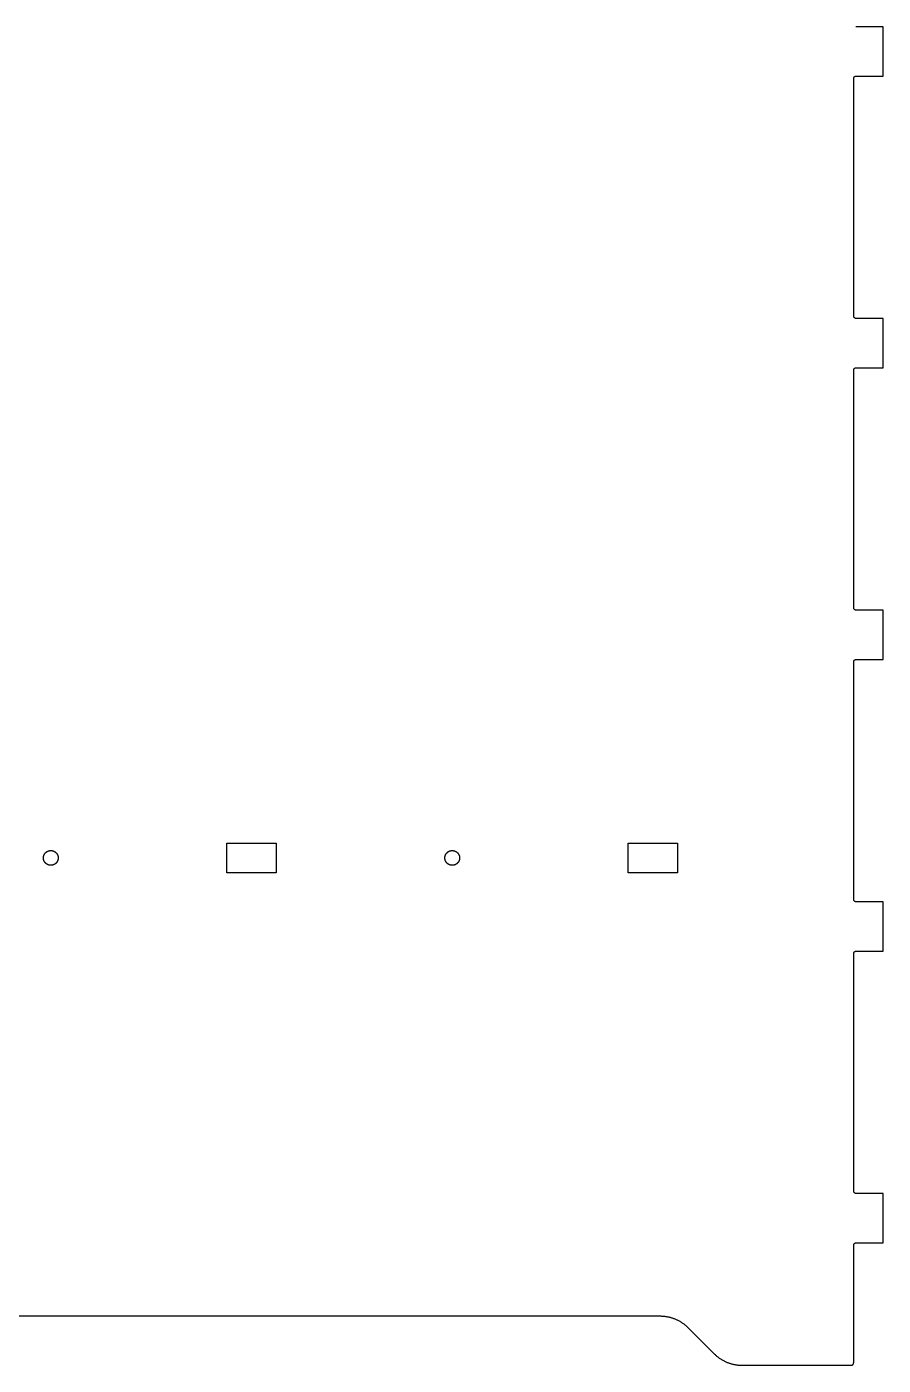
# Model space of a CAD drawing. Header units: metres. Extents: x 0 to 338, y 0 to 543.
# Drawn here: x 164.1 to 338, y 0 to 271.8 of the extents above; entities that cross this region are included whole.
import ezdxf

# ---------------------------------------------------------------- set-up
doc = ezdxf.new("R2010")
doc.units = ezdxf.units.M

msp = doc.modelspace()

# ---------------------------------------------------------------- linework, layer by layer
for p, q in [((332.5, 271.75), (332.461, 271.752)), ((338, 271.75), (332.5, 271.75)), ((338, 261.75), (338, 271.75)), ((332, 261.25), (332.002, 261.289)), ((332, 213.028), (332, 261.25)), ((332.002, 261.289), (332.006, 261.328)), ((332.006, 261.328), (332.014, 261.367)), ((332.014, 261.367), (332.024, 261.404)), ((332.024, 261.404), (332.038, 261.441)), ((332.038, 261.441), (332.054, 261.477)), ((332.054, 261.477), (332.074, 261.511)), ((332.074, 261.511), (332.095, 261.544)), ((332.095, 261.544), (332.12, 261.575)), ((332.12, 261.575), (332.146, 261.604)), ((332.146, 261.604), (332.175, 261.63)), ((332.175, 261.63), (332.206, 261.654)), ((332.206, 261.654), (332.239, 261.676)), ((332.239, 261.676), (332.273, 261.695)), ((332.273, 261.695), (332.309, 261.712)), ((332.309, 261.712), (332.345, 261.726)), ((332.345, 261.726), (332.383, 261.736)), ((332.383, 261.736), (332.422, 261.744)), ((332.422, 261.744), (332.461, 261.748)), ((332.461, 261.748), (332.5, 261.75)), ((332.5, 261.75), (338, 261.75)), ((332.002, 212.989), (332, 213.028)), ((332.006, 212.95), (332.002, 212.989)), ((332.014, 212.911), (332.006, 212.95)), ((332.024, 212.873), (332.014, 212.911)), ((332.038, 212.836), (332.024, 212.873)), ((332.054, 212.801), (332.038, 212.836)), ((332.074, 212.767), (332.054, 212.801)), ((332.095, 212.734), (332.074, 212.767)), ((332.12, 212.703), (332.095, 212.734)), ((332.146, 212.674), (332.12, 212.703)), ((332.175, 212.648), (332.146, 212.674)), ((332.206, 212.623), (332.175, 212.648)), ((332.239, 212.601), (332.206, 212.623)), ((332.273, 212.582), (332.239, 212.601)), ((332.309, 212.566), (332.273, 212.582)), ((332.345, 212.552), (332.309, 212.566)), ((332.383, 212.542), (332.345, 212.552)), ((332.422, 212.534), (332.383, 212.542)), ((332.461, 212.529), (332.422, 212.534)), ((332.5, 212.528), (332.461, 212.529)), ((338, 212.528), (332.5, 212.528)), ((338, 202.528), (338, 212.528)), ((332, 202.028), (332.002, 202.067)), ((332, 153.806), (332, 202.028)), ((332.002, 202.067), (332.006, 202.106)), ((332.006, 202.106), (332.014, 202.144)), ((332.014, 202.144), (332.024, 202.182)), ((332.024, 202.182), (332.038, 202.219)), ((332.038, 202.219), (332.054, 202.255)), ((332.054, 202.255), (332.074, 202.289)), ((332.074, 202.289), (332.095, 202.322)), ((332.095, 202.322), (332.12, 202.352)), ((332.12, 202.352), (332.146, 202.381)), ((332.146, 202.381), (332.175, 202.408)), ((332.175, 202.408), (332.206, 202.432)), ((332.206, 202.432), (332.239, 202.454)), ((332.239, 202.454), (332.273, 202.473)), ((332.273, 202.473), (332.309, 202.49)), ((332.309, 202.49), (332.345, 202.503)), ((332.345, 202.503), (332.383, 202.514)), ((332.383, 202.514), (332.422, 202.522)), ((332.422, 202.522), (332.461, 202.526)), ((332.461, 202.526), (332.5, 202.528)), ((332.5, 202.528), (338, 202.528)), ((332.002, 153.766), (332, 153.806)), ((332.006, 153.727), (332.002, 153.766)), ((332.014, 153.689), (332.006, 153.727)), ((332.024, 153.651), (332.014, 153.689)), ((332.038, 153.614), (332.024, 153.651)), ((332.054, 153.579), (332.038, 153.614)), ((332.074, 153.544), (332.054, 153.579)), ((332.095, 153.512), (332.074, 153.544)), ((332.12, 153.481), (332.095, 153.512)), ((332.146, 153.452), (332.12, 153.481)), ((332.175, 153.425), (332.146, 153.452)), ((332.206, 153.401), (332.175, 153.425)), ((332.239, 153.379), (332.206, 153.401)), ((332.273, 153.36), (332.239, 153.379)), ((332.309, 153.344), (332.273, 153.36)), ((332.345, 153.33), (332.309, 153.344)), ((332.383, 153.319), (332.345, 153.33)), ((332.422, 153.312), (332.383, 153.319)), ((332.461, 153.307), (332.422, 153.312)), ((332.5, 153.306), (332.461, 153.307)), ((338, 153.306), (332.5, 153.306)), ((338, 143.306), (338, 153.306)), ((332, 142.806), (332.002, 142.845)), ((332, 94.5833), (332, 142.806)), ((332.002, 142.845), (332.006, 142.884)), ((332.006, 142.884), (332.014, 142.922)), ((332.014, 142.922), (332.024, 142.96)), ((332.024, 142.96), (332.038, 142.997)), ((332.038, 142.997), (332.054, 143.033)), ((332.054, 143.033), (332.074, 143.067)), ((332.074, 143.067), (332.095, 143.099)), ((332.095, 143.099), (332.12, 143.13)), ((332.12, 143.13), (332.146, 143.159)), ((332.146, 143.159), (332.175, 143.186)), ((332.175, 143.186), (332.206, 143.21)), ((332.206, 143.21), (332.239, 143.232)), ((332.239, 143.232), (332.273, 143.251)), ((332.273, 143.251), (332.309, 143.267)), ((332.309, 143.267), (332.345, 143.281)), ((332.345, 143.281), (332.383, 143.292)), ((332.383, 143.292), (332.422, 143.299)), ((332.422, 143.299), (332.461, 143.304)), ((332.461, 143.304), (332.5, 143.306)), ((332.5, 143.306), (338, 143.306)), ((204.75, 100), (204.75, 106)), ((204.75, 106), (214.75, 106)), ((214.75, 106), (214.75, 100)), ((286.25, 100), (286.25, 106)), ((286.25, 106), (296.25, 106)), ((296.25, 106), (296.25, 100)), ((167.523, 103.26), (167.528, 103.286)), ((167.528, 103.286), (167.533, 103.312)), ((167.533, 103.312), (167.538, 103.337)), ((167.538, 103.337), (167.545, 103.363)), ((167.545, 103.363), (167.551, 103.388)), ((167.551, 103.388), (167.558, 103.413)), ((167.558, 103.413), (167.566, 103.439)), ((167.566, 103.439), (167.573, 103.464)), ((167.573, 103.464), (167.582, 103.488)), ((167.582, 103.488), (167.59, 103.513)), ((167.59, 103.513), (167.6, 103.538)), ((167.6, 103.538), (167.609, 103.562)), ((167.609, 103.562), (167.619, 103.586)), ((167.619, 103.586), (167.63, 103.61)), ((167.63, 103.61), (167.641, 103.634)), ((167.641, 103.634), (167.652, 103.658)), ((167.652, 103.658), (167.663, 103.681)), ((167.663, 103.681), (167.676, 103.704)), ((167.676, 103.704), (167.688, 103.727)), ((167.688, 103.727), (167.701, 103.75)), ((167.701, 103.75), (167.714, 103.773)), ((167.714, 103.773), (167.728, 103.795)), ((167.728, 103.795), (167.742, 103.817)), ((167.742, 103.817), (167.756, 103.839)), ((167.756, 103.839), (167.771, 103.86)), ((167.771, 103.86), (167.786, 103.882)), ((167.786, 103.882), (167.802, 103.903)), ((167.802, 103.903), (167.818, 103.923)), ((167.818, 103.923), (167.834, 103.944)), ((167.834, 103.944), (167.851, 103.964)), ((167.851, 103.964), (167.868, 103.984)), ((167.868, 103.984), (167.885, 104.004)), ((167.885, 104.004), (167.903, 104.023)), ((167.903, 104.023), (167.921, 104.042)), ((167.921, 104.042), (167.939, 104.061)), ((167.939, 104.061), (167.958, 104.079)), ((167.958, 104.079), (167.977, 104.097)), ((167.977, 104.097), (167.996, 104.115)), ((167.996, 104.115), (168.016, 104.132)), ((168.016, 104.132), (168.036, 104.149)), ((168.036, 104.149), (168.056, 104.166)), ((168.056, 104.166), (168.077, 104.182)), ((168.077, 104.182), (168.097, 104.198)), ((168.097, 104.198), (168.118, 104.214)), ((168.118, 104.214), (168.14, 104.229)), ((168.14, 104.229), (168.161, 104.244)), ((168.161, 104.244), (168.183, 104.258)), ((168.183, 104.258), (168.205, 104.272)), ((168.205, 104.272), (168.227, 104.286)), ((168.227, 104.286), (168.25, 104.299)), ((168.25, 104.299), (168.273, 104.312)), ((168.273, 104.312), (168.296, 104.324)), ((168.296, 104.324), (168.319, 104.337)), ((168.319, 104.337), (168.342, 104.348)), ((168.342, 104.348), (168.366, 104.359)), ((168.366, 104.359), (168.39, 104.37)), ((168.39, 104.37), (168.414, 104.381)), ((168.414, 104.381), (168.438, 104.391)), ((168.438, 104.391), (168.462, 104.4)), ((168.462, 104.4), (168.487, 104.41)), ((168.487, 104.41), (168.512, 104.418)), ((168.512, 104.418), (168.536, 104.427)), ((168.536, 104.427), (168.561, 104.434)), ((168.561, 104.434), (168.587, 104.442)), ((168.587, 104.442), (168.612, 104.449)), ((168.612, 104.449), (168.637, 104.455)), ((168.637, 104.455), (168.663, 104.462)), ((168.663, 104.462), (168.688, 104.467)), ((168.688, 104.467), (168.714, 104.472)), ((168.714, 104.472), (168.74, 104.477)), ((168.74, 104.477), (168.765, 104.482)), ((168.765, 104.482), (168.791, 104.485)), ((168.791, 104.485), (168.817, 104.489)), ((168.817, 104.489), (168.843, 104.492)), ((168.843, 104.492), (168.869, 104.494)), ((168.869, 104.494), (168.895, 104.496)), ((168.895, 104.496), (168.922, 104.498)), ((168.922, 104.498), (168.948, 104.499)), ((168.948, 104.499), (168.974, 104.5)), ((168.974, 104.5), (169, 104.5)), ((169, 104.5), (169.026, 104.5)), ((169.026, 104.5), (169.052, 104.499)), ((169.052, 104.499), (169.079, 104.498)), ((169.079, 104.498), (169.105, 104.496)), ((169.105, 104.496), (169.131, 104.494)), ((169.131, 104.494), (169.157, 104.492)), ((169.157, 104.492), (169.183, 104.489)), ((169.183, 104.489), (169.209, 104.485)), ((169.209, 104.485), (169.235, 104.482)), ((169.235, 104.482), (169.26, 104.477)), ((169.26, 104.477), (169.286, 104.472)), ((169.286, 104.472), (169.312, 104.467)), ((169.312, 104.467), (169.337, 104.462)), ((169.337, 104.462), (169.363, 104.455)), ((169.363, 104.455), (169.388, 104.449)), ((169.388, 104.449), (169.413, 104.442)), ((169.413, 104.442), (169.439, 104.434)), ((169.439, 104.434), (169.464, 104.427)), ((169.464, 104.427), (169.488, 104.418)), ((169.488, 104.418), (169.513, 104.41)), ((169.513, 104.41), (169.538, 104.4)), ((169.538, 104.4), (169.562, 104.391)), ((169.562, 104.391), (169.586, 104.381)), ((169.586, 104.381), (169.61, 104.37)), ((169.61, 104.37), (169.634, 104.359)), ((169.634, 104.359), (169.658, 104.348)), ((169.658, 104.348), (169.681, 104.337)), ((169.681, 104.337), (169.704, 104.324)), ((169.704, 104.324), (169.727, 104.312)), ((169.727, 104.312), (169.75, 104.299)), ((169.75, 104.299), (169.773, 104.286)), ((169.773, 104.286), (169.795, 104.272)), ((169.795, 104.272), (169.817, 104.258)), ((169.817, 104.258), (169.839, 104.244)), ((169.839, 104.244), (169.86, 104.229)), ((169.86, 104.229), (169.882, 104.214)), ((169.882, 104.214), (169.903, 104.198)), ((169.903, 104.198), (169.923, 104.182)), ((169.923, 104.182), (169.944, 104.166)), ((169.944, 104.166), (169.964, 104.149)), ((169.964, 104.149), (169.984, 104.132)), ((169.984, 104.132), (170.004, 104.115)), ((170.004, 104.115), (170.023, 104.097)), ((170.023, 104.097), (170.042, 104.079)), ((170.042, 104.079), (170.061, 104.061)), ((170.061, 104.061), (170.079, 104.042)), ((170.079, 104.042), (170.097, 104.023)), ((170.097, 104.023), (170.115, 104.004)), ((170.115, 104.004), (170.132, 103.984)), ((170.132, 103.984), (170.149, 103.964)), ((170.149, 103.964), (170.166, 103.944)), ((170.166, 103.944), (170.182, 103.923)), ((170.182, 103.923), (170.198, 103.903)), ((170.198, 103.903), (170.214, 103.882)), ((170.214, 103.882), (170.229, 103.86)), ((170.229, 103.86), (170.244, 103.839)), ((170.244, 103.839), (170.258, 103.817)), ((170.258, 103.817), (170.272, 103.795)), ((170.272, 103.795), (170.286, 103.773)), ((170.286, 103.773), (170.299, 103.75)), ((170.299, 103.75), (170.312, 103.727)), ((170.312, 103.727), (170.324, 103.704)), ((170.324, 103.704), (170.337, 103.681)), ((170.337, 103.681), (170.348, 103.658)), ((170.348, 103.658), (170.359, 103.634)), ((170.359, 103.634), (170.37, 103.61)), ((170.37, 103.61), (170.381, 103.586)), ((170.381, 103.586), (170.391, 103.562)), ((170.391, 103.562), (170.4, 103.538)), ((170.4, 103.538), (170.41, 103.513)), ((170.41, 103.513), (170.418, 103.488)), ((170.418, 103.488), (170.427, 103.464)), ((170.427, 103.464), (170.434, 103.439)), ((170.434, 103.439), (170.442, 103.413)), ((170.442, 103.413), (170.449, 103.388)), ((170.449, 103.388), (170.455, 103.363)), ((170.455, 103.363), (170.462, 103.337)), ((170.462, 103.337), (170.467, 103.312)), ((170.467, 103.312), (170.472, 103.286)), ((170.472, 103.286), (170.477, 103.26)), ((249.023, 103.26), (249.028, 103.286)), ((249.028, 103.286), (249.033, 103.312)), ((249.033, 103.312), (249.038, 103.337)), ((249.038, 103.337), (249.045, 103.363)), ((249.045, 103.363), (249.051, 103.388)), ((249.051, 103.388), (249.058, 103.413)), ((249.058, 103.413), (249.066, 103.439)), ((249.066, 103.439), (249.073, 103.464)), ((249.073, 103.464), (249.082, 103.488)), ((249.082, 103.488), (249.09, 103.513)), ((249.09, 103.513), (249.1, 103.538)), ((249.1, 103.538), (249.109, 103.562)), ((249.109, 103.562), (249.119, 103.586)), ((249.119, 103.586), (249.13, 103.61)), ((249.13, 103.61), (249.141, 103.634)), ((249.141, 103.634), (249.152, 103.658)), ((249.152, 103.658), (249.163, 103.681)), ((249.163, 103.681), (249.176, 103.704)), ((249.176, 103.704), (249.188, 103.727)), ((249.188, 103.727), (249.201, 103.75)), ((249.201, 103.75), (249.214, 103.773)), ((249.214, 103.773), (249.228, 103.795)), ((249.228, 103.795), (249.242, 103.817)), ((249.242, 103.817), (249.256, 103.839)), ((249.256, 103.839), (249.271, 103.86)), ((249.271, 103.86), (249.286, 103.882)), ((249.286, 103.882), (249.302, 103.903)), ((249.302, 103.903), (249.318, 103.923)), ((249.318, 103.923), (249.334, 103.944)), ((249.334, 103.944), (249.351, 103.964)), ((249.351, 103.964), (249.368, 103.984)), ((249.368, 103.984), (249.385, 104.004)), ((249.385, 104.004), (249.403, 104.023)), ((249.403, 104.023), (249.421, 104.042)), ((249.421, 104.042), (249.439, 104.061)), ((249.439, 104.061), (249.458, 104.079)), ((249.458, 104.079), (249.477, 104.097)), ((249.477, 104.097), (249.496, 104.115)), ((249.496, 104.115), (249.516, 104.132)), ((249.516, 104.132), (249.536, 104.149)), ((249.536, 104.149), (249.556, 104.166)), ((249.556, 104.166), (249.577, 104.182)), ((249.577, 104.182), (249.597, 104.198)), ((249.597, 104.198), (249.618, 104.214)), ((249.618, 104.214), (249.64, 104.229)), ((249.64, 104.229), (249.661, 104.244)), ((249.661, 104.244), (249.683, 104.258)), ((249.683, 104.258), (249.705, 104.272)), ((249.705, 104.272), (249.727, 104.286)), ((249.727, 104.286), (249.75, 104.299)), ((249.75, 104.299), (249.773, 104.312)), ((249.773, 104.312), (249.796, 104.324)), ((249.796, 104.324), (249.819, 104.337)), ((249.819, 104.337), (249.842, 104.348)), ((249.842, 104.348), (249.866, 104.359)), ((249.866, 104.359), (249.89, 104.37)), ((249.89, 104.37), (249.914, 104.381)), ((249.914, 104.381), (249.938, 104.391)), ((249.938, 104.391), (249.962, 104.4)), ((249.962, 104.4), (249.987, 104.41)), ((249.987, 104.41), (250.012, 104.418)), ((250.012, 104.418), (250.036, 104.427)), ((250.036, 104.427), (250.061, 104.434)), ((250.061, 104.434), (250.087, 104.442)), ((250.087, 104.442), (250.112, 104.449)), ((250.112, 104.449), (250.137, 104.455)), ((250.137, 104.455), (250.163, 104.462)), ((250.163, 104.462), (250.188, 104.467)), ((250.188, 104.467), (250.214, 104.472)), ((250.214, 104.472), (250.24, 104.477)), ((250.24, 104.477), (250.265, 104.482)), ((250.265, 104.482), (250.291, 104.485)), ((250.291, 104.485), (250.317, 104.489)), ((250.317, 104.489), (250.343, 104.492)), ((250.343, 104.492), (250.369, 104.494)), ((250.369, 104.494), (250.395, 104.496)), ((250.395, 104.496), (250.422, 104.498)), ((250.422, 104.498), (250.448, 104.499)), ((250.448, 104.499), (250.474, 104.5)), ((250.474, 104.5), (250.5, 104.5)), ((250.5, 104.5), (250.526, 104.5)), ((250.526, 104.5), (250.552, 104.499)), ((250.552, 104.499), (250.579, 104.498)), ((250.579, 104.498), (250.605, 104.496)), ((250.605, 104.496), (250.631, 104.494)), ((250.631, 104.494), (250.657, 104.492)), ((250.657, 104.492), (250.683, 104.489)), ((250.683, 104.489), (250.709, 104.485)), ((250.709, 104.485), (250.735, 104.482)), ((250.735, 104.482), (250.76, 104.477)), ((250.76, 104.477), (250.786, 104.472)), ((250.786, 104.472), (250.812, 104.467)), ((250.812, 104.467), (250.837, 104.462)), ((250.837, 104.462), (250.863, 104.455)), ((250.863, 104.455), (250.888, 104.449)), ((250.888, 104.449), (250.913, 104.442)), ((250.913, 104.442), (250.939, 104.434)), ((250.939, 104.434), (250.964, 104.427)), ((250.964, 104.427), (250.988, 104.418)), ((250.988, 104.418), (251.013, 104.41)), ((251.013, 104.41), (251.038, 104.4)), ((251.038, 104.4), (251.062, 104.391)), ((251.062, 104.391), (251.086, 104.381)), ((251.086, 104.381), (251.11, 104.37)), ((251.11, 104.37), (251.134, 104.359)), ((251.134, 104.359), (251.158, 104.348)), ((251.158, 104.348), (251.181, 104.337)), ((251.181, 104.337), (251.204, 104.324)), ((251.204, 104.324), (251.227, 104.312)), ((251.227, 104.312), (251.25, 104.299)), ((251.25, 104.299), (251.273, 104.286)), ((251.273, 104.286), (251.295, 104.272)), ((251.295, 104.272), (251.317, 104.258)), ((251.317, 104.258), (251.339, 104.244)), ((251.339, 104.244), (251.36, 104.229)), ((251.36, 104.229), (251.382, 104.214)), ((251.382, 104.214), (251.403, 104.198)), ((251.403, 104.198), (251.423, 104.182)), ((251.423, 104.182), (251.444, 104.166)), ((251.444, 104.166), (251.464, 104.149)), ((251.464, 104.149), (251.484, 104.132)), ((251.484, 104.132), (251.504, 104.115)), ((251.504, 104.115), (251.523, 104.097)), ((251.523, 104.097), (251.542, 104.079)), ((251.542, 104.079), (251.561, 104.061)), ((251.561, 104.061), (251.579, 104.042)), ((251.579, 104.042), (251.597, 104.023)), ((251.597, 104.023), (251.615, 104.004)), ((251.615, 104.004), (251.632, 103.984)), ((251.632, 103.984), (251.649, 103.964)), ((251.649, 103.964), (251.666, 103.944)), ((251.666, 103.944), (251.682, 103.923)), ((251.682, 103.923), (251.698, 103.903)), ((251.698, 103.903), (251.714, 103.882)), ((251.714, 103.882), (251.729, 103.86)), ((251.729, 103.86), (251.744, 103.839)), ((251.744, 103.839), (251.758, 103.817)), ((251.758, 103.817), (251.772, 103.795)), ((251.772, 103.795), (251.786, 103.773)), ((251.786, 103.773), (251.799, 103.75)), ((251.799, 103.75), (251.812, 103.727)), ((251.812, 103.727), (251.824, 103.704)), ((251.824, 103.704), (251.837, 103.681)), ((251.837, 103.681), (251.848, 103.658)), ((251.848, 103.658), (251.859, 103.634)), ((251.859, 103.634), (251.87, 103.61)), ((251.87, 103.61), (251.881, 103.586)), ((251.881, 103.586), (251.891, 103.562)), ((251.891, 103.562), (251.9, 103.538)), ((251.9, 103.538), (251.91, 103.513)), ((251.91, 103.513), (251.918, 103.488)), ((251.918, 103.488), (251.927, 103.464)), ((251.927, 103.464), (251.934, 103.439)), ((251.934, 103.439), (251.942, 103.413)), ((251.942, 103.413), (251.949, 103.388)), ((251.949, 103.388), (251.955, 103.363)), ((251.955, 103.363), (251.962, 103.337)), ((251.962, 103.337), (251.967, 103.312)), ((251.967, 103.312), (251.972, 103.286)), ((251.972, 103.286), (251.977, 103.26)), ((167.5, 103.026), (167.501, 103.052)), ((167.5, 103), (167.5, 103.026)), ((167.5, 102.974), (167.5, 103)), ((167.501, 102.948), (167.5, 102.974)), ((167.501, 103.052), (167.502, 103.078)), ((167.502, 102.921), (167.501, 102.948)), ((167.502, 103.078), (167.504, 103.105)), ((167.504, 102.895), (167.502, 102.921)), ((167.504, 103.105), (167.506, 103.131)), ((167.506, 102.869), (167.504, 102.895)), ((167.506, 103.131), (167.508, 103.157)), ((167.508, 102.843), (167.506, 102.869)), ((167.508, 103.157), (167.511, 103.183)), ((167.511, 102.817), (167.508, 102.843)), ((167.511, 103.183), (167.515, 103.209)), ((167.515, 102.791), (167.511, 102.817)), ((167.515, 103.209), (167.518, 103.235)), ((167.518, 102.765), (167.515, 102.791)), ((167.518, 103.235), (167.523, 103.26)), ((167.523, 102.74), (167.518, 102.765)), ((167.528, 102.714), (167.523, 102.74)), ((167.533, 102.688), (167.528, 102.714)), ((167.538, 102.663), (167.533, 102.688)), ((167.545, 102.637), (167.538, 102.663)), ((167.551, 102.612), (167.545, 102.637)), ((167.558, 102.587), (167.551, 102.612)), ((167.566, 102.561), (167.558, 102.587)), ((167.573, 102.536), (167.566, 102.561)), ((167.582, 102.512), (167.573, 102.536)), ((167.59, 102.487), (167.582, 102.512)), ((167.6, 102.462), (167.59, 102.487)), ((167.609, 102.438), (167.6, 102.462)), ((167.619, 102.414), (167.609, 102.438)), ((167.63, 102.39), (167.619, 102.414)), ((167.641, 102.366), (167.63, 102.39)), ((167.652, 102.342), (167.641, 102.366)), ((167.663, 102.319), (167.652, 102.342)), ((167.676, 102.296), (167.663, 102.319)), ((167.688, 102.273), (167.676, 102.296)), ((167.701, 102.25), (167.688, 102.273)), ((167.714, 102.227), (167.701, 102.25)), ((167.728, 102.205), (167.714, 102.227)), ((167.742, 102.183), (167.728, 102.205)), ((167.756, 102.161), (167.742, 102.183)), ((167.771, 102.14), (167.756, 102.161)), ((167.786, 102.118), (167.771, 102.14)), ((167.802, 102.097), (167.786, 102.118)), ((167.818, 102.077), (167.802, 102.097)), ((167.834, 102.056), (167.818, 102.077)), ((167.851, 102.036), (167.834, 102.056)), ((167.868, 102.016), (167.851, 102.036)), ((167.885, 101.996), (167.868, 102.016)), ((167.903, 101.977), (167.885, 101.996)), ((167.921, 101.958), (167.903, 101.977)), ((167.939, 101.939), (167.921, 101.958)), ((167.958, 101.921), (167.939, 101.939)), ((167.977, 101.903), (167.958, 101.921)), ((167.996, 101.885), (167.977, 101.903)), ((168.016, 101.868), (167.996, 101.885)), ((168.036, 101.851), (168.016, 101.868)), ((168.056, 101.834), (168.036, 101.851)), ((168.077, 101.818), (168.056, 101.834)), ((168.097, 101.802), (168.077, 101.818)), ((168.118, 101.786), (168.097, 101.802)), ((168.14, 101.771), (168.118, 101.786)), ((168.161, 101.756), (168.14, 101.771)), ((168.183, 101.742), (168.161, 101.756)), ((168.205, 101.728), (168.183, 101.742)), ((168.227, 101.714), (168.205, 101.728)), ((168.25, 101.701), (168.227, 101.714)), ((168.273, 101.688), (168.25, 101.701)), ((168.296, 101.676), (168.273, 101.688)), ((168.319, 101.663), (168.296, 101.676)), ((168.342, 101.652), (168.319, 101.663)), ((168.366, 101.641), (168.342, 101.652)), ((168.39, 101.63), (168.366, 101.641)), ((168.414, 101.619), (168.39, 101.63)), ((168.438, 101.609), (168.414, 101.619)), ((168.462, 101.6), (168.438, 101.609)), ((168.487, 101.59), (168.462, 101.6)), ((168.512, 101.582), (168.487, 101.59)), ((168.536, 101.573), (168.512, 101.582)), ((168.561, 101.566), (168.536, 101.573)), ((168.587, 101.558), (168.561, 101.566)), ((168.612, 101.551), (168.587, 101.558)), ((168.637, 101.545), (168.612, 101.551)), ((168.663, 101.538), (168.637, 101.545)), ((168.688, 101.533), (168.663, 101.538)), ((168.714, 101.528), (168.688, 101.533)), ((168.74, 101.523), (168.714, 101.528)), ((168.765, 101.518), (168.74, 101.523)), ((168.791, 101.515), (168.765, 101.518)), ((168.817, 101.511), (168.791, 101.515)), ((168.843, 101.508), (168.817, 101.511)), ((168.869, 101.506), (168.843, 101.508)), ((168.895, 101.504), (168.869, 101.506)), ((168.922, 101.502), (168.895, 101.504)), ((168.948, 101.501), (168.922, 101.502)), ((168.974, 101.5), (168.948, 101.501)), ((169, 101.5), (168.974, 101.5)), ((169.026, 101.5), (169, 101.5)), ((169.052, 101.501), (169.026, 101.5)), ((169.079, 101.502), (169.052, 101.501)), ((169.105, 101.504), (169.079, 101.502)), ((169.131, 101.506), (169.105, 101.504)), ((169.157, 101.508), (169.131, 101.506)), ((169.183, 101.511), (169.157, 101.508)), ((169.209, 101.515), (169.183, 101.511)), ((169.235, 101.518), (169.209, 101.515)), ((169.26, 101.523), (169.235, 101.518)), ((169.286, 101.528), (169.26, 101.523)), ((169.312, 101.533), (169.286, 101.528)), ((169.337, 101.538), (169.312, 101.533)), ((169.363, 101.545), (169.337, 101.538)), ((169.388, 101.551), (169.363, 101.545)), ((169.413, 101.558), (169.388, 101.551)), ((169.439, 101.566), (169.413, 101.558)), ((169.464, 101.573), (169.439, 101.566)), ((169.488, 101.582), (169.464, 101.573)), ((169.513, 101.59), (169.488, 101.582)), ((169.538, 101.6), (169.513, 101.59)), ((169.562, 101.609), (169.538, 101.6)), ((169.586, 101.619), (169.562, 101.609)), ((169.61, 101.63), (169.586, 101.619)), ((169.634, 101.641), (169.61, 101.63)), ((169.658, 101.652), (169.634, 101.641)), ((169.681, 101.663), (169.658, 101.652)), ((169.704, 101.676), (169.681, 101.663)), ((169.727, 101.688), (169.704, 101.676)), ((169.75, 101.701), (169.727, 101.688)), ((169.773, 101.714), (169.75, 101.701)), ((169.795, 101.728), (169.773, 101.714)), ((169.817, 101.742), (169.795, 101.728)), ((169.839, 101.756), (169.817, 101.742)), ((169.86, 101.771), (169.839, 101.756)), ((169.882, 101.786), (169.86, 101.771)), ((169.903, 101.802), (169.882, 101.786)), ((169.923, 101.818), (169.903, 101.802)), ((169.944, 101.834), (169.923, 101.818)), ((169.964, 101.851), (169.944, 101.834)), ((169.984, 101.868), (169.964, 101.851)), ((170.004, 101.885), (169.984, 101.868)), ((170.023, 101.903), (170.004, 101.885)), ((170.042, 101.921), (170.023, 101.903)), ((170.061, 101.939), (170.042, 101.921)), ((170.079, 101.958), (170.061, 101.939)), ((170.097, 101.977), (170.079, 101.958)), ((170.115, 101.996), (170.097, 101.977)), ((170.132, 102.016), (170.115, 101.996)), ((170.149, 102.036), (170.132, 102.016)), ((170.166, 102.056), (170.149, 102.036)), ((170.182, 102.077), (170.166, 102.056)), ((170.198, 102.097), (170.182, 102.077)), ((170.214, 102.118), (170.198, 102.097)), ((170.229, 102.14), (170.214, 102.118)), ((170.244, 102.161), (170.229, 102.14)), ((170.258, 102.183), (170.244, 102.161)), ((170.272, 102.205), (170.258, 102.183)), ((170.286, 102.227), (170.272, 102.205)), ((170.299, 102.25), (170.286, 102.227)), ((170.312, 102.273), (170.299, 102.25)), ((170.324, 102.296), (170.312, 102.273)), ((170.337, 102.319), (170.324, 102.296)), ((170.348, 102.342), (170.337, 102.319)), ((170.359, 102.366), (170.348, 102.342)), ((170.37, 102.39), (170.359, 102.366)), ((170.381, 102.414), (170.37, 102.39)), ((170.391, 102.438), (170.381, 102.414)), ((170.4, 102.462), (170.391, 102.438)), ((170.41, 102.487), (170.4, 102.462)), ((170.418, 102.512), (170.41, 102.487)), ((170.427, 102.536), (170.418, 102.512)), ((170.434, 102.561), (170.427, 102.536)), ((170.442, 102.587), (170.434, 102.561)), ((170.449, 102.612), (170.442, 102.587)), ((170.455, 102.637), (170.449, 102.612)), ((170.462, 102.663), (170.455, 102.637)), ((170.467, 102.688), (170.462, 102.663)), ((170.472, 102.714), (170.467, 102.688)), ((170.477, 102.74), (170.472, 102.714)), ((170.477, 103.26), (170.482, 103.235)), ((170.482, 102.765), (170.477, 102.74)), ((170.482, 103.235), (170.485, 103.209)), ((170.485, 102.791), (170.482, 102.765)), ((170.485, 103.209), (170.489, 103.183)), ((170.489, 102.817), (170.485, 102.791)), ((170.489, 103.183), (170.492, 103.157)), ((170.492, 102.843), (170.489, 102.817)), ((170.492, 103.157), (170.494, 103.131)), ((170.494, 102.869), (170.492, 102.843)), ((170.494, 103.131), (170.496, 103.105)), ((170.496, 102.895), (170.494, 102.869)), ((170.496, 103.105), (170.498, 103.078)), ((170.498, 102.921), (170.496, 102.895)), ((170.498, 103.078), (170.499, 103.052)), ((170.499, 102.948), (170.498, 102.921)), ((170.499, 103.052), (170.5, 103.026)), ((170.5, 102.974), (170.499, 102.948)), ((170.5, 103.026), (170.5, 103)), ((170.5, 103), (170.5, 102.974)), ((249, 103.026), (249.001, 103.052)), ((249, 103), (249, 103.026)), ((249, 102.974), (249, 103)), ((249.001, 102.948), (249, 102.974)), ((249.001, 103.052), (249.002, 103.078)), ((249.002, 102.921), (249.001, 102.948)), ((249.002, 103.078), (249.004, 103.105)), ((249.004, 102.895), (249.002, 102.921)), ((249.004, 103.105), (249.006, 103.131)), ((249.006, 102.869), (249.004, 102.895)), ((249.006, 103.131), (249.008, 103.157)), ((249.008, 102.843), (249.006, 102.869)), ((249.008, 103.157), (249.011, 103.183)), ((249.011, 102.817), (249.008, 102.843)), ((249.011, 103.183), (249.015, 103.209)), ((249.015, 102.791), (249.011, 102.817)), ((249.015, 103.209), (249.018, 103.235)), ((249.018, 102.765), (249.015, 102.791)), ((249.018, 103.235), (249.023, 103.26)), ((249.023, 102.74), (249.018, 102.765)), ((249.028, 102.714), (249.023, 102.74)), ((249.033, 102.688), (249.028, 102.714)), ((249.038, 102.663), (249.033, 102.688)), ((249.045, 102.637), (249.038, 102.663)), ((249.051, 102.612), (249.045, 102.637)), ((249.058, 102.587), (249.051, 102.612)), ((249.066, 102.561), (249.058, 102.587)), ((249.073, 102.536), (249.066, 102.561)), ((249.082, 102.512), (249.073, 102.536)), ((249.09, 102.487), (249.082, 102.512)), ((249.1, 102.462), (249.09, 102.487)), ((249.109, 102.438), (249.1, 102.462)), ((249.119, 102.414), (249.109, 102.438)), ((249.13, 102.39), (249.119, 102.414)), ((249.141, 102.366), (249.13, 102.39)), ((249.152, 102.342), (249.141, 102.366)), ((249.163, 102.319), (249.152, 102.342)), ((249.176, 102.296), (249.163, 102.319)), ((249.188, 102.273), (249.176, 102.296)), ((249.201, 102.25), (249.188, 102.273)), ((249.214, 102.227), (249.201, 102.25)), ((249.228, 102.205), (249.214, 102.227)), ((249.242, 102.183), (249.228, 102.205)), ((249.256, 102.161), (249.242, 102.183)), ((249.271, 102.14), (249.256, 102.161)), ((249.286, 102.118), (249.271, 102.14)), ((249.302, 102.097), (249.286, 102.118)), ((249.318, 102.077), (249.302, 102.097)), ((249.334, 102.056), (249.318, 102.077)), ((249.351, 102.036), (249.334, 102.056)), ((249.368, 102.016), (249.351, 102.036)), ((249.385, 101.996), (249.368, 102.016)), ((249.403, 101.977), (249.385, 101.996)), ((249.421, 101.958), (249.403, 101.977)), ((249.439, 101.939), (249.421, 101.958)), ((249.458, 101.921), (249.439, 101.939)), ((249.477, 101.903), (249.458, 101.921)), ((249.496, 101.885), (249.477, 101.903)), ((249.516, 101.868), (249.496, 101.885)), ((249.536, 101.851), (249.516, 101.868)), ((249.556, 101.834), (249.536, 101.851)), ((249.577, 101.818), (249.556, 101.834)), ((249.597, 101.802), (249.577, 101.818)), ((249.618, 101.786), (249.597, 101.802)), ((249.64, 101.771), (249.618, 101.786)), ((249.661, 101.756), (249.64, 101.771)), ((249.683, 101.742), (249.661, 101.756)), ((249.705, 101.728), (249.683, 101.742)), ((249.727, 101.714), (249.705, 101.728)), ((249.75, 101.701), (249.727, 101.714)), ((249.773, 101.688), (249.75, 101.701)), ((249.796, 101.676), (249.773, 101.688)), ((249.819, 101.663), (249.796, 101.676)), ((249.842, 101.652), (249.819, 101.663)), ((249.866, 101.641), (249.842, 101.652)), ((249.89, 101.63), (249.866, 101.641)), ((249.914, 101.619), (249.89, 101.63)), ((249.938, 101.609), (249.914, 101.619)), ((249.962, 101.6), (249.938, 101.609)), ((249.987, 101.59), (249.962, 101.6)), ((250.012, 101.582), (249.987, 101.59)), ((250.036, 101.573), (250.012, 101.582)), ((250.061, 101.566), (250.036, 101.573)), ((250.087, 101.558), (250.061, 101.566)), ((250.112, 101.551), (250.087, 101.558)), ((250.137, 101.545), (250.112, 101.551)), ((250.163, 101.538), (250.137, 101.545)), ((250.188, 101.533), (250.163, 101.538)), ((250.214, 101.528), (250.188, 101.533)), ((250.24, 101.523), (250.214, 101.528)), ((250.265, 101.518), (250.24, 101.523)), ((250.291, 101.515), (250.265, 101.518)), ((250.317, 101.511), (250.291, 101.515)), ((250.343, 101.508), (250.317, 101.511)), ((250.369, 101.506), (250.343, 101.508)), ((250.395, 101.504), (250.369, 101.506)), ((250.422, 101.502), (250.395, 101.504)), ((250.448, 101.501), (250.422, 101.502)), ((250.474, 101.5), (250.448, 101.501)), ((250.5, 101.5), (250.474, 101.5)), ((250.526, 101.5), (250.5, 101.5)), ((250.552, 101.501), (250.526, 101.5)), ((250.579, 101.502), (250.552, 101.501)), ((250.605, 101.504), (250.579, 101.502)), ((250.631, 101.506), (250.605, 101.504)), ((250.657, 101.508), (250.631, 101.506)), ((250.683, 101.511), (250.657, 101.508)), ((250.709, 101.515), (250.683, 101.511)), ((250.735, 101.518), (250.709, 101.515)), ((250.76, 101.523), (250.735, 101.518)), ((250.786, 101.528), (250.76, 101.523)), ((250.812, 101.533), (250.786, 101.528)), ((250.837, 101.538), (250.812, 101.533)), ((250.863, 101.545), (250.837, 101.538)), ((250.888, 101.551), (250.863, 101.545)), ((250.913, 101.558), (250.888, 101.551)), ((250.939, 101.566), (250.913, 101.558)), ((250.964, 101.573), (250.939, 101.566)), ((250.988, 101.582), (250.964, 101.573)), ((251.013, 101.59), (250.988, 101.582)), ((251.038, 101.6), (251.013, 101.59)), ((251.062, 101.609), (251.038, 101.6)), ((251.086, 101.619), (251.062, 101.609)), ((251.11, 101.63), (251.086, 101.619)), ((251.134, 101.641), (251.11, 101.63)), ((251.158, 101.652), (251.134, 101.641)), ((251.181, 101.663), (251.158, 101.652)), ((251.204, 101.676), (251.181, 101.663)), ((251.227, 101.688), (251.204, 101.676)), ((251.25, 101.701), (251.227, 101.688)), ((251.273, 101.714), (251.25, 101.701)), ((251.295, 101.728), (251.273, 101.714)), ((251.317, 101.742), (251.295, 101.728)), ((251.339, 101.756), (251.317, 101.742)), ((251.36, 101.771), (251.339, 101.756)), ((251.382, 101.786), (251.36, 101.771)), ((251.403, 101.802), (251.382, 101.786)), ((251.423, 101.818), (251.403, 101.802)), ((251.444, 101.834), (251.423, 101.818)), ((251.464, 101.851), (251.444, 101.834)), ((251.484, 101.868), (251.464, 101.851)), ((251.504, 101.885), (251.484, 101.868)), ((251.523, 101.903), (251.504, 101.885)), ((251.542, 101.921), (251.523, 101.903)), ((251.561, 101.939), (251.542, 101.921)), ((251.579, 101.958), (251.561, 101.939)), ((251.597, 101.977), (251.579, 101.958)), ((251.615, 101.996), (251.597, 101.977)), ((251.632, 102.016), (251.615, 101.996)), ((251.649, 102.036), (251.632, 102.016)), ((251.666, 102.056), (251.649, 102.036)), ((251.682, 102.077), (251.666, 102.056)), ((251.698, 102.097), (251.682, 102.077)), ((251.714, 102.118), (251.698, 102.097)), ((251.729, 102.14), (251.714, 102.118)), ((251.744, 102.161), (251.729, 102.14)), ((251.758, 102.183), (251.744, 102.161)), ((251.772, 102.205), (251.758, 102.183)), ((251.786, 102.227), (251.772, 102.205)), ((251.799, 102.25), (251.786, 102.227)), ((251.812, 102.273), (251.799, 102.25)), ((251.824, 102.296), (251.812, 102.273)), ((251.837, 102.319), (251.824, 102.296)), ((251.848, 102.342), (251.837, 102.319)), ((251.859, 102.366), (251.848, 102.342)), ((251.87, 102.39), (251.859, 102.366)), ((251.881, 102.414), (251.87, 102.39)), ((251.891, 102.438), (251.881, 102.414)), ((251.9, 102.462), (251.891, 102.438)), ((251.91, 102.487), (251.9, 102.462)), ((251.918, 102.512), (251.91, 102.487)), ((251.927, 102.536), (251.918, 102.512)), ((251.934, 102.561), (251.927, 102.536)), ((251.942, 102.587), (251.934, 102.561)), ((251.949, 102.612), (251.942, 102.587)), ((251.955, 102.637), (251.949, 102.612)), ((251.962, 102.663), (251.955, 102.637)), ((251.967, 102.688), (251.962, 102.663)), ((251.972, 102.714), (251.967, 102.688)), ((251.977, 102.74), (251.972, 102.714)), ((251.977, 103.26), (251.982, 103.235)), ((251.982, 102.765), (251.977, 102.74)), ((251.982, 103.235), (251.985, 103.209)), ((251.985, 102.791), (251.982, 102.765)), ((251.985, 103.209), (251.989, 103.183)), ((251.989, 102.817), (251.985, 102.791)), ((251.989, 103.183), (251.992, 103.157)), ((251.992, 102.843), (251.989, 102.817)), ((251.992, 103.157), (251.994, 103.131)), ((251.994, 102.869), (251.992, 102.843)), ((251.994, 103.131), (251.996, 103.105)), ((251.996, 102.895), (251.994, 102.869)), ((251.996, 103.105), (251.998, 103.078)), ((251.998, 102.921), (251.996, 102.895)), ((251.998, 103.078), (251.999, 103.052)), ((251.999, 102.948), (251.998, 102.921)), ((251.999, 103.052), (252, 103.026)), ((252, 102.974), (251.999, 102.948)), ((252, 103.026), (252, 103)), ((252, 103), (252, 102.974)), ((214.75, 100), (204.75, 100)), ((296.25, 100), (286.25, 100)), ((332.002, 94.5441), (332, 94.5833)), ((332.006, 94.5051), (332.002, 94.5441)), ((332.014, 94.4666), (332.006, 94.5051)), ((332.024, 94.4288), (332.014, 94.4666)), ((332.038, 94.392), (332.024, 94.4288)), ((332.054, 94.3563), (332.038, 94.392)), ((332.074, 94.3221), (332.054, 94.3563)), ((332.095, 94.2894), (332.074, 94.3221)), ((332.12, 94.2586), (332.095, 94.2894)), ((332.146, 94.2298), (332.12, 94.2586)), ((332.175, 94.2031), (332.146, 94.2298)), ((332.206, 94.1788), (332.175, 94.2031)), ((332.239, 94.157), (332.206, 94.1788)), ((332.273, 94.1378), (332.239, 94.157)), ((332.309, 94.1214), (332.273, 94.1378)), ((332.345, 94.1078), (332.309, 94.1214)), ((332.383, 94.0971), (332.345, 94.1078)), ((332.422, 94.0895), (332.383, 94.0971)), ((332.461, 94.0849), (332.422, 94.0895)), ((332.5, 94.0833), (332.461, 94.0849)), ((338, 94.0833), (332.5, 94.0833)), ((338, 84.0833), (338, 94.0833)), ((332, 83.5833), (332.002, 83.6226)), ((332, 35.3611), (332, 83.5833)), ((332.002, 83.6226), (332.006, 83.6615)), ((332.006, 83.6615), (332.014, 83.7)), ((332.014, 83.7), (332.024, 83.7378)), ((332.024, 83.7378), (332.038, 83.7747)), ((332.038, 83.7747), (332.054, 83.8103)), ((332.054, 83.8103), (332.074, 83.8446)), ((332.074, 83.8446), (332.095, 83.8772)), ((332.095, 83.8772), (332.12, 83.9081)), ((332.12, 83.9081), (332.146, 83.9369)), ((332.146, 83.9369), (332.175, 83.9635)), ((332.175, 83.9635), (332.206, 83.9878)), ((332.206, 83.9878), (332.239, 84.0096)), ((332.239, 84.0096), (332.273, 84.0288)), ((332.273, 84.0288), (332.309, 84.0453)), ((332.309, 84.0453), (332.345, 84.0589)), ((332.345, 84.0589), (332.383, 84.0695)), ((332.383, 84.0695), (332.422, 84.0772)), ((332.422, 84.0772), (332.461, 84.0818)), ((332.461, 84.0818), (332.5, 84.0833)), ((332.5, 84.0833), (338, 84.0833)), ((332.002, 35.3219), (332, 35.3611)), ((332.006, 35.2829), (332.002, 35.3219)), ((332.014, 35.2444), (332.006, 35.2829)), ((332.024, 35.2066), (332.014, 35.2444)), ((332.038, 35.1698), (332.024, 35.2066)), ((332.054, 35.1341), (332.038, 35.1698)), ((332.074, 35.0999), (332.054, 35.1341)), ((332.095, 35.0672), (332.074, 35.0999)), ((332.12, 35.0364), (332.095, 35.0672)), ((332.146, 35.0076), (332.12, 35.0364)), ((332.175, 34.9809), (332.146, 35.0076)), ((332.206, 34.9566), (332.175, 34.9809)), ((332.239, 34.9348), (332.206, 34.9566)), ((332.273, 34.9156), (332.239, 34.9348)), ((332.309, 34.8992), (332.273, 34.9156)), ((332.345, 34.8856), (332.309, 34.8992)), ((332.383, 34.8749), (332.345, 34.8856)), ((332.422, 34.8673), (332.383, 34.8749)), ((332.461, 34.8626), (332.422, 34.8673)), ((332.5, 34.8611), (332.461, 34.8626)), ((338, 34.8611), (332.5, 34.8611)), ((338, 24.8611), (338, 34.8611)), ((332.006, 24.4393), (332.014, 24.4778)), ((332.014, 24.4778), (332.024, 24.5156)), ((332.024, 24.5156), (332.038, 24.5524)), ((332.038, 24.5524), (332.054, 24.5881)), ((332.054, 24.5881), (332.074, 24.6224)), ((332.074, 24.6224), (332.095, 24.655)), ((332.095, 24.655), (332.12, 24.6858)), ((332.12, 24.6858), (332.146, 24.7147)), ((332.146, 24.7147), (332.175, 24.7413)), ((332.175, 24.7413), (332.206, 24.7656)), ((332.206, 24.7656), (332.239, 24.7874)), ((332.239, 24.7874), (332.273, 24.8066)), ((332.273, 24.8066), (332.309, 24.823)), ((332.309, 24.823), (332.345, 24.8366)), ((332.345, 24.8366), (332.383, 24.8473)), ((332.383, 24.8473), (332.422, 24.8549)), ((332.422, 24.8549), (332.461, 24.8596)), ((332.461, 24.8596), (332.5, 24.8611)), ((332.5, 24.8611), (338, 24.8611)), ((332, 24.3611), (332.002, 24.4003)), ((332, 0.5), (332, 24.3611)), ((332.002, 24.4003), (332.006, 24.4393)), ((45.3137, 10), (292.686, 10)), ((292.686, 10), (292.826, 9.99878)), ((292.826, 9.99878), (292.965, 9.99512)), ((292.965, 9.99512), (293.105, 9.98903)), ((293.105, 9.98903), (293.244, 9.9805)), ((293.244, 9.9805), (293.384, 9.96954)), ((293.384, 9.96954), (293.523, 9.95616)), ((293.523, 9.95616), (293.661, 9.94037)), ((293.661, 9.94037), (293.8, 9.92213)), ((293.8, 9.92213), (293.938, 9.9015)), ((293.938, 9.9015), (294.075, 9.87845)), ((294.075, 9.87845), (294.213, 9.85301)), ((294.213, 9.85301), (294.35, 9.82518)), ((294.35, 9.82518), (294.486, 9.79495)), ((294.486, 9.79495), (294.622, 9.76236)), ((294.622, 9.76236), (294.757, 9.7274)), ((294.757, 9.7274), (294.891, 9.69008)), ((294.891, 9.69008), (295.025, 9.65044)), ((295.025, 9.65044), (295.158, 9.60844)), ((295.158, 9.60844), (295.291, 9.56415)), ((295.291, 9.56415), (295.422, 9.51753)), ((295.422, 9.51753), (295.553, 9.46864)), ((295.553, 9.46864), (295.683, 9.41747)), ((295.683, 9.41747), (295.812, 9.36403)), ((295.812, 9.36403), (295.94, 9.30835)), ((295.94, 9.30835), (296.067, 9.25046)), ((296.067, 9.25046), (296.193, 9.19034)), ((296.193, 9.19034), (296.318, 9.12805)), ((296.318, 9.12805), (296.442, 9.06357)), ((296.442, 9.06357), (296.565, 8.99695)), ((296.565, 8.99695), (296.686, 8.92819)), ((296.686, 8.92819), (296.807, 8.85733)), ((296.807, 8.85733), (296.926, 8.78438)), ((296.926, 8.78438), (297.043, 8.70935)), ((297.043, 8.70935), (297.16, 8.63229)), ((297.16, 8.63229), (297.275, 8.55321)), ((297.275, 8.55321), (297.389, 8.47212)), ((297.389, 8.47212), (297.501, 8.38908)), ((297.501, 8.38908), (297.612, 8.30408)), ((297.612, 8.30408), (297.721, 8.21716)), ((297.721, 8.21716), (297.829, 8.12834)), ((297.829, 8.12834), (297.935, 8.03767)), ((297.935, 8.03767), (298.039, 7.94514)), ((298.039, 7.94514), (298.142, 7.85081)), ((298.142, 7.85081), (298.244, 7.75471)), ((298.244, 7.75471), (298.343, 7.65685)), ((298.343, 7.65685), (303.657, 2.34314)), ((303.657, 2.34314), (303.756, 2.24527)), ((303.756, 2.24527), (303.858, 2.14917)), ((303.858, 2.14917), (303.961, 2.05484)), ((303.961, 2.05484), (304.065, 1.96231)), ((304.065, 1.96231), (304.171, 1.87164)), ((304.171, 1.87164), (304.279, 1.78282)), ((304.279, 1.78282), (304.388, 1.69591)), ((304.388, 1.69591), (304.499, 1.6109)), ((304.499, 1.6109), (304.611, 1.52786)), ((304.611, 1.52786), (304.725, 1.44678)), ((304.725, 1.44678), (304.84, 1.36769)), ((304.84, 1.36769), (304.957, 1.29063)), ((304.957, 1.29063), (305.074, 1.21561)), ((305.074, 1.21561), (305.193, 1.14265)), ((305.193, 1.14265), (305.314, 1.07179)), ((305.314, 1.07179), (305.435, 1.00304)), ((305.435, 1.00304), (305.558, 0.936417)), ((305.558, 0.936417), (305.682, 0.871933)), ((305.682, 0.871933), (305.807, 0.809647)), ((305.807, 0.809647), (305.933, 0.749527)), ((305.933, 0.749527), (306.06, 0.691635)), ((306.06, 0.691635), (306.188, 0.635956)), ((306.188, 0.635956), (306.317, 0.58252)), ((306.317, 0.58252), (306.447, 0.531342)), ((306.447, 0.531342), (306.578, 0.482452)), ((306.578, 0.482452), (306.709, 0.435837)), ((306.709, 0.435837), (306.842, 0.391541)), ((306.842, 0.391541), (306.975, 0.349548)), ((306.975, 0.349548), (307.109, 0.309906)), ((307.109, 0.309906), (307.243, 0.272583)), ((307.243, 0.272583), (307.378, 0.237625)), ((307.378, 0.237625), (307.514, 0.205032)), ((307.514, 0.205032), (307.65, 0.174805)), ((307.65, 0.174805), (307.787, 0.146973)), ((307.787, 0.146973), (307.925, 0.121536)), ((307.925, 0.121536), (308.062, 0.09848)), ((308.062, 0.09848), (308.2, 0.07785)), ((308.2, 0.07785), (308.339, 0.059616)), ((308.339, 0.059616), (308.477, 0.043823)), ((308.477, 0.043823), (308.616, 0.030441)), ((308.616, 0.030441), (308.756, 0.019485)), ((308.756, 0.019485), (308.895, 0.010956)), ((308.895, 0.010956), (309.035, 0.004868)), ((309.035, 0.004868), (309.174, 0.001205)), ((309.174, 0.001205), (309.314, 0)), ((309.314, 0), (331.5, 0)), ((331.5, 0), (331.509, 0.000061)), ((331.509, 0.000061), (331.517, 0.00029)), ((331.517, 0.00029), (331.526, 0.000671)), ((331.526, 0.000671), (331.535, 0.001205)), ((331.535, 0.001205), (331.544, 0.001892)), ((331.544, 0.001892), (331.552, 0.002731)), ((331.552, 0.002731), (331.561, 0.003723)), ((331.561, 0.003723), (331.57, 0.004852)), ((331.57, 0.004852), (331.578, 0.006149)), ((331.578, 0.006149), (331.587, 0.007584)), ((331.587, 0.007584), (331.595, 0.009186)), ((331.595, 0.009186), (331.604, 0.010925)), ((331.604, 0.010925), (331.612, 0.012802)), ((331.612, 0.012802), (331.621, 0.014847)), ((331.621, 0.014847), (331.629, 0.017029)), ((331.629, 0.017029), (331.638, 0.019363)), ((331.638, 0.019363), (331.646, 0.021835)), ((331.646, 0.021835), (331.654, 0.02446)), ((331.654, 0.02446), (331.663, 0.027237)), ((331.663, 0.027237), (331.671, 0.030151)), ((331.671, 0.030151), (331.679, 0.033203)), ((331.679, 0.033203), (331.687, 0.036408)), ((331.687, 0.036408), (331.695, 0.039734)), ((331.695, 0.039734), (331.703, 0.043213)), ((331.703, 0.043213), (331.711, 0.046844)), ((331.711, 0.046844), (331.719, 0.050598)), ((331.719, 0.050598), (331.727, 0.054489)), ((331.727, 0.054489), (331.735, 0.058518)), ((331.735, 0.058518), (331.742, 0.062683)), ((331.742, 0.062683), (331.75, 0.066986)), ((331.75, 0.066986), (331.758, 0.071411)), ((331.758, 0.071411), (331.765, 0.075973)), ((331.765, 0.075973), (331.772, 0.080658)), ((331.772, 0.080658), (331.78, 0.08548)), ((331.78, 0.08548), (331.787, 0.090424)), ((331.787, 0.090424), (331.794, 0.09549)), ((331.794, 0.09549), (331.801, 0.100677)), ((331.801, 0.100677), (331.808, 0.105988)), ((331.808, 0.105988), (331.815, 0.11142)), ((331.815, 0.11142), (331.821, 0.116974)), ((331.821, 0.116974), (331.828, 0.122635)), ((331.828, 0.122635), (331.835, 0.128418)), ((331.835, 0.128418), (331.841, 0.134323)), ((331.841, 0.134323), (331.847, 0.14032)), ((331.847, 0.14032), (331.854, 0.146439)), ((331.854, 0.146439), (331.86, 0.152664)), ((331.86, 0.152664), (331.866, 0.158997)), ((331.866, 0.158997), (331.872, 0.165421)), ((331.872, 0.165421), (331.877, 0.171967)), ((331.877, 0.171967), (331.883, 0.178604)), ((331.883, 0.178604), (331.889, 0.185333)), ((331.889, 0.185333), (331.894, 0.192169)), ((331.894, 0.192169), (331.899, 0.199081)), ((331.899, 0.199081), (331.904, 0.2061)), ((331.904, 0.2061), (331.91, 0.213211)), ((331.91, 0.213211), (331.915, 0.220398)), ((331.915, 0.220398), (331.919, 0.227676)), ((331.919, 0.227676), (331.924, 0.235031)), ((331.924, 0.235031), (331.929, 0.242477)), ((331.929, 0.242477), (331.933, 0.25)), ((331.933, 0.25), (331.937, 0.257584)), ((331.937, 0.257584), (331.941, 0.265259)), ((331.941, 0.265259), (331.945, 0.272995)), ((331.945, 0.272995), (331.949, 0.280807)), ((331.949, 0.280807), (331.953, 0.288681)), ((331.953, 0.288681), (331.957, 0.296631)), ((331.957, 0.296631), (331.96, 0.304626)), ((331.96, 0.304626), (331.964, 0.312683)), ((331.964, 0.312683), (331.967, 0.320801)), ((331.967, 0.320801), (331.97, 0.328979)), ((331.97, 0.328979), (331.973, 0.337204)), ((331.973, 0.337204), (331.976, 0.34549)), ((331.976, 0.34549), (331.978, 0.353806)), ((331.978, 0.353806), (331.981, 0.362167)), ((331.981, 0.362167), (331.983, 0.37059)), ((331.983, 0.37059), (331.985, 0.379028)), ((331.985, 0.379028), (331.987, 0.387512)), ((331.987, 0.387512), (331.989, 0.396042)), ((331.989, 0.396042), (331.991, 0.404587)), ((331.991, 0.404587), (331.992, 0.413162)), ((331.992, 0.413162), (331.994, 0.421768)), ((331.994, 0.421768), (331.995, 0.430405)), ((331.995, 0.430405), (331.996, 0.439056)), ((331.996, 0.439056), (331.997, 0.447723)), ((331.997, 0.447723), (331.998, 0.456421)), ((331.998, 0.456421), (331.999, 0.465118)), ((331.999, 0.473831), (332, 0.482544)), ((331.999, 0.465118), (331.999, 0.473831)), ((332, 0.491272), (332, 0.5)), ((332, 0.482544), (332, 0.491272))]:
    msp.add_line(p, q)

doc.saveas('drawing.dxf')
